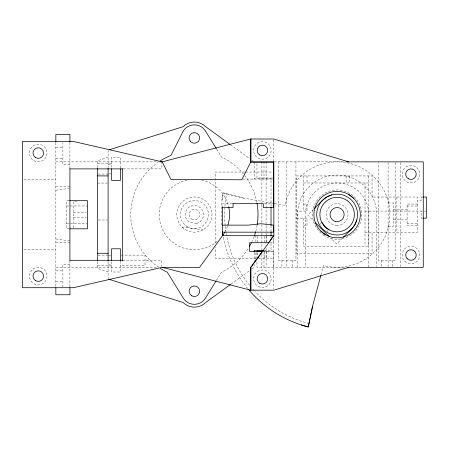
<?xml version="1.0" encoding="UTF-8"?>
<svg xmlns="http://www.w3.org/2000/svg" width="449" height="449" viewBox="0 0 449 449"><rect width="100%" height="100%" fill="white"/><g stroke="black" fill="none" stroke-linecap="round" stroke-linejoin="round"><path stroke-width="0.34" stroke-dasharray="2.25 1.68" d="M297.569 267.329L297.575 214.061A39.551 39.551 0 0 1 337.39 175.037A39.551 39.551 0 0 1 376.677 214.588L376.677 266.633M297.575 214.061L297.62 216.547M222.014 200.046L223.153 192.851L243.667 198.11L272.268 203.156M320.973 274.867L323.476 265.516L324.01 265.673A52.741 52.741 0 0 0 388.469 226.633A52.741 52.741 0 0 0 348.087 163.004A52.741 52.741 0 0 0 285.317 204.71L285.205 205.434L274.99 203.633M216.339 280.507L221.475 272.173A63.64 63.64 0 0 0 248.112 248.69M313.542 209.29L307.767 215.065L313.638 220.942M319.929 224.326L320.9 223.355M327.119 231.594L328.062 230.657M342.424 238.172L336.649 243.947L330.773 238.071M231.134 284.009L249.689 270.562M251.917 268.945L254.151 267.329L254.151 264.629M108.102 157.184L97.556 160.843L97.556 167.825M55.85 190.23L69.915 188.288M55.85 242.718L69.915 242.511M55.85 147.788L62.882 147.788M55.85 158.334L62.882 158.334M55.85 161.853L158.536 161.853M274.305 161.853L345.506 161.853M97.556 163.509L111.621 163.509M108.102 164.289L111.621 164.289M69.915 164.665L62.882 164.665L62.882 142.821M123.346 168.886L161.326 168.886L161.326 162.493M244.828 172.046L215.475 172.046L215.475 243.902M245.53 172.046L272.784 172.046M108.692 173.286L110.448 173.286M98.213 174.06L110.448 174.06M272.526 178.023L256.963 178.023L256.963 163.2M242.735 179.078L272.784 179.078M23.842 179.432L55.85 179.432M303.496 182.973L368.539 182.973M97.556 183.074L107.446 183.074M422.503 197.032L421.156 197.032L421.156 200.551L417.637 200.551M69.101 200.686L66.401 200.686L66.401 228.816L69.101 228.816M76.947 201.5L73.428 201.5L73.428 227.997M388.104 202.987L393.38 202.987L393.38 226.195L388.104 226.195M232.391 203.689L222.508 203.689L222.508 207.556M264.405 203.689L272.128 203.689M303.496 204.065L307.009 204.065L307.009 211.097L296.463 211.097M417.637 204.065L407.091 204.065L407.091 225.162L417.637 225.162M66.401 205.962L87.493 205.962M407.091 206.04L417.637 206.04M393.38 209.318L407.091 209.341M365.02 211.097L423.85 211.097M424.524 211.097L426.55 211.097M73.428 212.282L86.157 212.282M73.428 217.204L86.157 217.204M296.463 218.13L307.009 218.13L307.009 225.162L303.496 225.162M422.503 218.13L421.156 218.13L421.156 211.097M393.38 219.864L407.091 219.887M98.213 219.993L107.446 219.993M407.091 223.187L417.637 223.187M66.401 223.54L87.493 223.54M365.02 232.195L417.637 232.195L417.637 197.032L372.053 197.032L372.053 175.941L296.463 175.941L296.463 253.287L372.053 253.287L372.053 232.195M270.068 242.718L273.486 242.718L273.486 238.245M23.842 249.751L55.85 249.751M263.995 250.452L271.022 250.452L271.022 242.095M273.839 251.154L263.995 251.154L263.995 267.329M262.412 251.507L273.486 251.507L273.486 288.808M98.213 255.122L110.448 255.122M121.09 255.122L145.021 255.122L145.021 265.668L120.411 265.668M108.692 255.896L110.448 255.896M256.014 258.54L215.475 258.54L215.475 247.377M258.545 258.54L273.486 258.54M122.656 260.297L161.326 260.297L161.326 266.689M69.915 264.517L62.882 264.517L62.882 287.04M108.102 264.893L111.621 264.893M97.556 265.668L111.621 265.668M55.85 267.329L157.84 267.329M344.473 267.329L256.963 267.329L256.963 261.262M55.85 270.842L62.882 270.842M55.85 281.394L62.882 281.394M55.85 186.464L69.915 186.666M181.946 227.02L203.167 229.815M55.85 238.947L69.915 240.888M243.667 198.11L223.153 192.851A116.027 116.027 0 0 0 221.711 226.498M108.102 271.999L97.556 268.339L97.556 261.357M230.567 144.763L249.689 158.62M251.917 160.237L253.034 161.045M216.704 149.27L221.475 157.01A63.64 63.64 0 0 1 243.414 174.027M400.413 162.549L400.413 266.627M396.894 197.032L396.894 232.195M395.833 162.549L395.833 260.297L378.266 260.297L378.266 162.549M392.325 260.297L392.325 266.689M388.104 162.549L388.104 266.627M381.773 260.297L381.773 266.689M368.769 267.329L368.769 214.588A31.643 31.643 0 0 0 337.126 182.945A31.643 31.643 0 0 0 305.483 214.588L305.483 267.329M368.539 175.941L368.539 246.254L303.496 246.254L303.496 218.13M365.02 182.973L365.02 246.254M349.642 175.941L349.642 182.973M346.123 175.941L346.123 182.973M307.009 175.941L307.009 182.973M303.496 175.941L303.496 211.097M295.942 161.853L295.942 260.297L278.453 260.297L278.453 161.853M292.473 260.297L292.473 267.329M286.142 161.853L286.142 267.329M281.921 260.297L281.921 267.329M273.839 237.751L273.839 267.329M273.486 139.678L273.486 161.028M271.022 206.579L271.022 178.73L254.151 178.73L254.151 161.853M271.022 225.381L271.022 230.954M271.022 236.528L271.022 237.919M266.453 235.686L266.453 242.078M266.453 251.507L266.453 258.54M266.1 161.853L266.1 178.023M266.1 178.73L266.1 224.685M266.1 225.381L266.1 232.346M266.1 233.042L266.1 235.826M266.1 236.528L266.1 244.183M266.1 248.364L266.1 250.452M266.1 251.154L266.1 267.329M264.787 236.326L264.787 242.078M264.787 251.507L264.787 258.54M263.995 161.853L263.995 178.023M261.885 161.853L261.885 178.023M261.885 178.73L261.885 203.795M261.885 204.491L261.885 223.989M261.885 224.685L261.885 232.346M261.885 233.042L261.885 235.826M261.885 236.528L261.885 250.452M261.885 254.527L261.885 267.329M257.574 236.326L257.574 242.078M257.574 252.787L257.574 256.62M256.963 252.501L256.963 257.894M255.908 235.686L255.908 242.078M255.908 252.787L255.908 258.54M254.151 252.478L254.151 261.251M120.411 168.106L120.411 157.184L111.621 157.184L111.621 168.106M120.411 261.077L120.411 271.999L111.621 271.999L111.621 261.077M108.102 150.151L108.102 167.685M108.102 261.498L108.102 279.031M69.915 142.653L69.915 168.886M69.915 260.936L69.915 287.719M55.85 142.653L55.85 287.051M227.564 226.195A35.157 35.157 0 0 1 225.46 231.027M217.316 241.231A35.157 35.157 0 0 1 162.847 230.146A35.157 35.157 0 0 1 187.188 180.172M201.567 180.172A35.157 35.157 0 0 1 228.653 206.759M257.125 225.202A63.64 63.64 0 0 1 256.014 230.416M254.022 236.775A63.64 63.64 0 0 1 251.962 241.685M158.609 267.222A63.64 63.64 0 0 1 150.813 260.981L147.99 258.153A63.64 63.64 0 0 1 147.99 171.024L150.813 168.201A63.64 63.64 0 0 1 158.059 162.336M244.66 175.587A63.64 63.64 0 0 1 256.89 202.667M247.725 288.544A116.027 116.027 0 0 1 223.282 236.982M309.142 323.566A112.508 112.508 0 0 1 255.111 291.609M254.235 290.666A112.508 112.508 0 0 1 252.097 288.269M249.622 285.311A112.508 112.508 0 0 1 226.728 236.303M226.61 235.674A112.508 112.508 0 0 1 226.156 233.143M226.049 232.509A112.508 112.508 0 0 1 225.207 226.139M225.145 225.499A112.508 112.508 0 0 1 224.797 208.168M224.927 206.243A112.508 112.508 0 0 1 226.61 193.508M337.126 225.488L334.303 225.117A10.899 10.899 0 0 1 328.775 207.584A10.899 10.899 0 0 1 347.004 209.986A10.899 10.899 0 0 1 337.126 225.488M196.746 223.422L189.809 222.508A9.143 9.143 0 0 1 187.912 208.128A9.143 9.143 0 0 1 202.297 210.02A9.143 9.143 0 0 1 196.746 223.422M258.018 158.037A8.789 8.789 0 0 0 271.202 150.426A8.789 8.789 0 0 0 258.018 142.81A8.789 8.789 0 0 0 258.018 158.037M258.018 286.367A8.789 8.789 0 0 0 271.202 278.756A8.789 8.789 0 0 0 258.018 271.145A8.789 8.789 0 0 0 258.018 286.367M33.877 160.675A8.789 8.789 0 0 0 47.061 153.064A8.789 8.789 0 0 0 33.877 145.448A8.789 8.789 0 0 0 33.877 160.675M33.877 283.729A8.789 8.789 0 0 0 47.061 276.118A8.789 8.789 0 0 0 33.877 268.508A8.789 8.789 0 0 0 33.877 283.729M404.74 261.239A8.789 8.789 0 0 0 419.45 257.299A8.789 8.789 0 0 0 408.685 246.535A8.789 8.789 0 0 0 404.74 261.239M406.564 181.766A8.789 8.789 0 0 0 419.748 174.156A8.789 8.789 0 0 0 406.564 166.545A8.789 8.789 0 0 0 406.564 181.766M185.589 229.815A17.578 17.578 0 0 0 211.956 214.588A17.578 17.578 0 0 0 185.589 199.367A17.578 17.578 0 0 0 185.589 229.815M187.345 226.767A14.065 14.065 0 0 0 208.443 214.588A14.065 14.065 0 0 0 187.345 202.409A14.065 14.065 0 0 0 187.345 226.767M191.74 219.157A5.276 5.276 0 0 0 199.653 214.588A5.276 5.276 0 0 0 191.74 210.02A5.276 5.276 0 0 0 191.74 219.157M323.505 235.091A24.611 24.611 0 0 0 361.686 216.137A24.611 24.611 0 0 0 326.182 192.542A24.611 24.611 0 0 0 323.505 235.091"/><path stroke-width="0.67" d="M320.794 275.534L312.56 306.257L308.272 326.967L301.268 324.936M312.56 306.257L308.272 326.967A116.027 116.027 0 0 1 248.578 289.566M314.502 208.33L322.685 200.147L326.911 196.903L331.839 194.86A20.424 20.424 0 0 1 356.848 219.875L354.811 224.803L351.567 229.029L343.384 237.212M348.553 161.853L273.839 138.999L250.632 138.999L250.632 162.201L241.775 179.78L170.929 179.432L162.207 161.853L73.428 141.457L22.45 141.457L22.45 287.719L73.428 287.719L162.207 267.329L199.653 267.329L222.508 235.686L222.508 207.152M215.975 281.102L205.704 297.777A13.077 13.077 0 0 1 183.052 297.777L167.281 272.173A63.64 63.64 0 0 1 160.282 268.322M222.508 235.686L273.486 235.686L268.76 242.718L249.577 242.718L249.577 251.507L262.558 251.507M273.839 235.686L250.985 267.329L250.985 290.183M262.412 251.507L250.632 267.329L250.632 290.183L273.839 290.183L348.553 267.329M230.567 284.419L205.631 302.491A15.911 15.911 0 0 1 183.125 302.491L108.765 279.239M109.433 149.736L183.125 126.691A15.911 15.911 0 0 1 205.631 126.691L230 144.353M250.632 138.999L162.207 161.853L159.934 161.853M346.6 161.853L423.261 161.853L423.261 267.329L347.941 267.329M250.632 162.201L273.486 162.201M69.915 168.886L122.947 168.886M97.556 175.913L108.102 175.913M423.177 197.032L426.55 197.032L426.55 218.13L423.177 218.13M69.78 200.686L87.493 200.686L87.493 228.816L69.78 228.816M232.98 203.689L263.288 203.689L263.288 207.556L273.486 207.556L273.486 161.719M222.508 207.556L233.053 207.556L233.053 203.689M222.508 225.14L248.174 225.14L261.004 223.731L273.486 225.14L273.486 232.167L222.508 232.167M263.445 250.452L254.151 250.452L254.151 251.805M256.963 251.154L263.445 251.154M97.556 253.264L108.102 253.264M69.915 260.297L122.947 260.297M272.947 203.274L274.311 203.515M162.207 267.329L250.632 290.183M329.005 229.714L324.941 226.773L321.866 222.39M348.727 194.496L353.531 198.183M320.715 230.999L325.519 234.687A23.208 23.208 0 0 0 360.328 214.588A23.208 23.208 0 0 0 325.519 194.496A23.208 23.208 0 0 0 325.519 234.687M315.596 222.9L329.308 236.606M216.339 148.675L205.704 131.405A13.077 13.077 0 0 0 183.052 131.405L170.951 155.421A63.64 63.64 0 0 0 160.282 160.86M273.839 235.832L273.839 161.853L250.985 161.853L250.985 138.999M273.486 235.686L273.486 236.965M271.022 207.281L271.022 225.381M271.022 231.65L271.022 235.826M122.656 168.886L122.656 260.297M120.411 168.785L120.411 180.386L111.621 180.386L111.621 168.785M120.411 260.392L120.411 248.791L111.621 248.791L111.621 260.392M108.102 168.285L108.102 260.897M97.556 168.381L97.556 260.802M69.915 141.968L69.915 134.425L55.85 134.425L55.85 141.968M69.915 168.734L69.915 260.448M69.915 287.753L69.915 294.752L55.85 294.752L55.85 287.753M228.794 207.399A35.157 35.157 0 0 1 227.98 224.943M224.826 232.167A35.157 35.157 0 0 1 222.67 235.467M257.008 203.318A63.64 63.64 0 0 1 257.232 224.545M255.672 231.701A63.64 63.64 0 0 1 254.252 236.146M251.378 242.887A63.64 63.64 0 0 1 249.492 246.411M356.848 219.875A20.424 20.424 0 0 1 322.685 229.029A20.424 20.424 0 0 1 331.839 194.86M222.912 235.029A116.027 116.027 0 0 1 222.378 231.757M335.089 221.323L333.484 220.605A7.032 7.032 0 0 1 330.891 211.333A7.032 7.032 0 0 1 339.983 208.168L341.493 209.077A7.032 7.032 0 0 1 335.089 221.323M259.775 283.325A5.276 5.276 0 0 0 267.683 278.756A5.276 5.276 0 0 0 259.775 274.187A5.276 5.276 0 0 0 259.775 283.325M35.634 157.627A5.276 5.276 0 0 0 43.547 153.064A5.276 5.276 0 0 0 35.634 148.496A5.276 5.276 0 0 0 35.634 157.627M35.634 280.687A5.276 5.276 0 0 0 43.547 276.118A5.276 5.276 0 0 0 35.634 271.55A5.276 5.276 0 0 0 35.634 280.687M259.775 154.989A5.276 5.276 0 0 0 267.683 150.426A5.276 5.276 0 0 0 259.775 145.858A5.276 5.276 0 0 0 259.775 154.989M407.226 258.753A5.276 5.276 0 0 0 416.055 256.39A5.276 5.276 0 0 0 409.595 249.93A5.276 5.276 0 0 0 407.226 258.753M408.321 178.724A5.276 5.276 0 0 0 416.234 174.156A5.276 5.276 0 0 0 408.321 169.587A5.276 5.276 0 0 0 408.321 178.724M190.651 141.671A5.276 5.276 0 0 0 199.474 139.308A5.276 5.276 0 0 0 193.014 132.848A5.276 5.276 0 0 0 190.651 141.671M191.74 295.801A5.276 5.276 0 0 0 199.653 291.238A5.276 5.276 0 0 0 191.74 286.67A5.276 5.276 0 0 0 191.74 295.801M324.941 226.773A17.23 17.23 0 0 0 353.767 219.05A17.23 17.23 0 0 0 332.664 197.947A17.23 17.23 0 0 0 324.941 226.773"/></g></svg>
